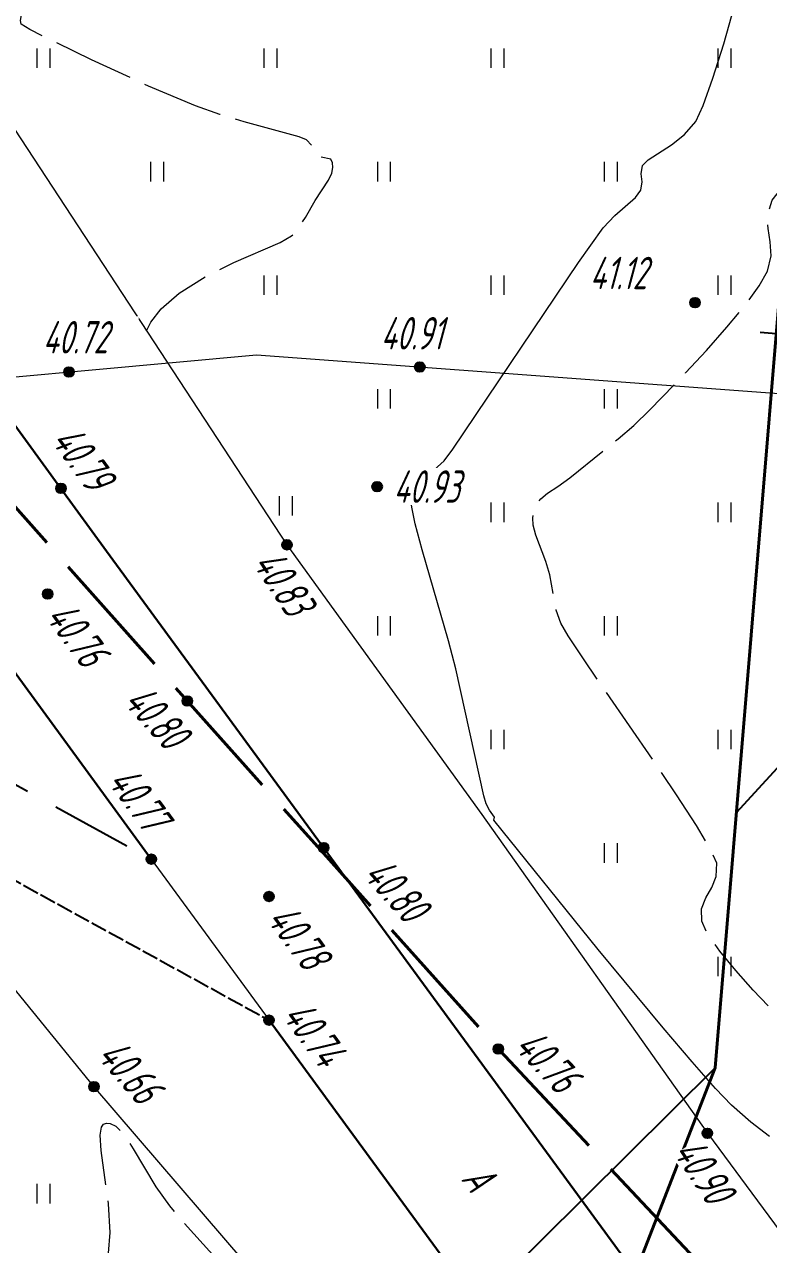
# Model space of a CAD drawing. Extents: x 2208637 to 2213412, y 575334 to 577367.
# Drawn here: x 2211208.4 to 2211231.36, y 576819.73 to 576857.34 of the extents above; entities that cross this region are included whole.
import ezdxf
from ezdxf.enums import TextEntityAlignment as Align

# ---------------------------------------------------------------- set-up
doc = ezdxf.new("R2010")
doc.units = 0
doc.header["$LTSCALE"] = 0.5
for name, pattern in [('500_122_1_2', [10, 8, -2]), ('500_193_1_1', [7, 5, -2]), ('500_193_1_2', [1, 1, 0]), ('500_329_3', [6, 5, -1])]:
    doc.linetypes.add(name, pattern=pattern)
doc.layers.get('0').update_dxf_attribs({"lineweight": 25})
for name, color, linetype, lineweight in [('ИИ_ГАЗОПРОВОДЫ', 150, 'Continuous', 25), ('ИИ_ГОРИЗОНТАЛИ_ОСН', 32, 'Continuous', 15), ('ИИ_ДОРОГИ_АД', 7, 'Continuous', 25), ('ИИ_КАБЕЛЯ_СВЯЗИ', 212, 'Continuous', 25), ('ИИ_ОТМЕТКИ', 7, 'Continuous', 25), ('ИИ_ТРАССЫ_КЛС', 5, 'Continuous', 40), ('ИИ_УГОДЬЯ', 7, 'Continuous', 25)]:
    doc.layers.add(name, color=color, linetype=linetype, lineweight=lineweight)
doc.styles.add('GOST 2.304', font='cs_gost2304.shx', dxfattribs={"width": 0.8, "oblique": 15})
doc.linetypes.add('500_132_1', pattern='A,4,[3,Topography.shx,S=2.5,R=0,X=0,Y=0],4,-2', length=10)
doc.linetypes.add('500_187', pattern='A,0,[3,Topography.shx,S=0.5,R=0,X=0,Y=0],-0.5', length=0.5)

# ---------------------------------------------------------------- blocks, each defined once
blk = doc.blocks.new('500_401')
at = {"color": 0, "linetype": 'Continuous', "lineweight": -2}
for points in [[(-0.4, 0), (-0.4, 1.2)], [(0.4, 0), (0.4, 1.2)]]:
    blk.add_lwpolyline(points, dxfattribs=at)
blk = doc.blocks.new('500_330_1')
at = {"linetype": 'Continuous', "lineweight": -2}
h = blk.add_hatch(color=0, dxfattribs=at)
h.dxf.hatch_style = 1
edge = h.paths.add_edge_path()
edge.add_arc((0, 0), 0.3, 0, 360)
at = {"color": 0, "linetype": 'Continuous', "lineweight": -2}
blk.add_circle((0, 0), 0.3, dxfattribs=at)
at = {"color": 0, "linetype": 'Continuous', "lineweight": -2, "style": 'GOST 2.304', "flags": 1}
for tag, p in [('Номер', (-1, -1)), ('Номер_рабочей_станции', (-1, -3.5))]:
    blk.add_attdef(tag, text='', height=2, dxfattribs=at).set_placement(p, align=Align.RIGHT)
at = {"color": 0, "linetype": 'Continuous', "lineweight": -2, "style": 'GOST 2.304'}
blk.add_attdef('Высота', (1, -1), '', height=2, dxfattribs=at)
at = {"color": 0, "linetype": 'Continuous', "lineweight": -2, "style": 'GOST 2.304', "flags": 1}
blk.add_attdef('Код', (0, -3.5), '', height=2, dxfattribs=at)

msp = doc.modelspace()

# ---------------------------------------------------------------- linework, layer by layer
at = {"layer": 'ИИ_ГАЗОПРОВОДЫ', "linetype": '500_122_1_2', "lineweight": 40, "elevation": 629.549, "flags": 128}
msp.add_lwpolyline([(2211183.591, 576876.872), (2211186.516, 576871.351), (2211192.136, 576860.751), (2211194.105, 576858.431), (2211205.965, 576844.89), (2211213.428, 576836.486), (2211217.544, 576831.882), (2211223.02, 576825.757), (2211232.134, 576816.04), (2211236.684, 576811.279), (2211241.977, 576805.703), (2211251.484, 576795.729), (2211263.068, 576783.571), (2211267.382, 576779.049)], dxfattribs=at)
at = {"layer": 'ИИ_ГОРИЗОНТАЛИ_ОСН', "color": 32, "linetype": '500_329_3', "lineweight": 20, "flags": 128}
for points, elevation in [([(2211212.17, 576847.898), (2211212.304, 576848.159), (2211212.62, 576848.568), (2211213.172, 576849.053), (2211213.994, 576849.571), (2211214.862, 576849.998), (2211216.297, 576850.613), (2211216.647, 576850.818), (2211216.897, 576851.11), (2211217.072, 576851.383), (2211217.371, 576851.916), (2211217.782, 576852.536), (2211217.882, 576852.751), (2211217.912, 576852.924), (2211217.906, 576853.074), (2211217.852, 576853.188), (2211217.511, 576853.254), (2211217.403, 576853.388), (2211217.287, 576853.588), (2211217.108, 576853.778), (2211216.878, 576853.871), (2211215.179, 576854.335), (2211214.436, 576854.56), (2211213.684, 576854.824), (2211212.23, 576855.44), (2211210.47, 576856.249), (2211208.971, 576856.975), (2211208.572, 576857.181), (2211208.304, 576857.343), (2211208.278, 576857.456), (2211208.303, 576857.571), (2211208.302, 576857.746), (2211208.133, 576857.938), (2211207.866, 576858.198), (2211207.698, 576858.537), (2211207.783, 576858.884), (2211208.04, 576859.524), (2211209.17, 576862.108), (2211209.441, 576862.823), (2211209.547, 576863.283), (2211209.525, 576863.76), (2211209.438, 576864.168), (2211209.257, 576864.522), (2211208.955, 576864.838), (2211208.566, 576865.019), (2211207.951, 576865.164), (2211207.192, 576865.277), (2211206.371, 576865.366), (2211204.875, 576865.492), (2211204.155, 576865.543), (2211203.489, 576865.57), (2211202.905, 576865.575), (2211202.427, 576865.558), (2211202.08, 576865.52), (2211201.785, 576865.413), (2211201.55, 576865.264), (2211201.333, 576865.15), (2211201.092, 576865.148), (2211200.825, 576865.422), (2211200.286, 576866.108), (2211198.667, 576868.313), (2211196.795, 576870.943), (2211194.531, 576874.193), (2211194.342, 576874.528), (2211194.276, 576874.727), (2211194.259, 576874.94), (2211194.273, 576875.197), (2211194.267, 576875.483), (2211194.189, 576875.788), (2211194.149, 576875.841)], 40.75), ([(2211241.692, 576825.529), (2211241.354, 576825.548), (2211240.892, 576825.545), (2211240.413, 576825.496), (2211239.919, 576825.405), (2211239.409, 576825.278), (2211238.885, 576825.118), (2211238.348, 576824.93), (2211237.787, 576824.641), (2211236.971, 576823.976), (2211236.647, 576823.776), (2211236.368, 576823.685), (2211236.154, 576823.659), (2211235.936, 576823.667), (2211235.732, 576823.708), (2211235.42, 576823.822), (2211235.004, 576824.053), (2211234.501, 576824.419), (2211233.637, 576825.169), (2211233.322, 576825.422), (2211232.716, 576825.817), (2211232.461, 576826.002), (2211232.157, 576826.265), (2211231.415, 576827.009), (2211230.886, 576827.572), (2211230.342, 576828.182), (2211229.851, 576828.779), (2211229.479, 576829.303), (2211229.295, 576829.694), (2211229.293, 576830.082), (2211229.424, 576830.418), (2211229.603, 576830.738), (2211229.743, 576831.08), (2211229.761, 576831.482), (2211229.573, 576831.91), (2211229.135, 576832.643), (2211228.518, 576833.592), (2211227.79, 576834.669), (2211225.647, 576837.783), (2211225.178, 576838.489), (2211224.949, 576838.881), (2211224.809, 576839.282), (2211224.613, 576840.377), (2211224.485, 576840.782), (2211224.176, 576841.596), (2211224.101, 576841.906), (2211224.086, 576842.127), (2211224.101, 576842.266), (2211224.144, 576842.413), (2211224.209, 576842.552), (2211224.333, 576842.718), (2211224.543, 576842.891), (2211224.861, 576843.096), (2211225.223, 576843.367), (2211226.716, 576844.564), (2211227.196, 576844.98), (2211227.696, 576845.455), (2211228.799, 576846.595), (2211229.443, 576847.292), (2211230.073, 576848.006), (2211230.634, 576848.684), (2211231.071, 576849.276), (2211231.328, 576849.729), (2211231.435, 576850.209), (2211231.408, 576850.64), (2211231.34, 576851.05), (2211231.327, 576851.466), (2211231.464, 576851.917), (2211231.775, 576852.31), (2211232.307, 576852.785), (2211232.978, 576853.309), (2211234.416, 576854.363), (2211235.022, 576854.824), (2211235.444, 576855.196), (2211235.831, 576855.662), (2211236.416, 576856.565), (2211236.601, 576856.833), (2211236.728, 576856.972), (2211236.848, 576857.043), (2211236.912, 576857.053), (2211237.036, 576857.032), (2211237.211, 576856.931), (2211237.439, 576856.76), (2211237.744, 576856.69), (2211237.944, 576856.813), (2211238.154, 576857.053), (2211238.376, 576857.38), (2211238.867, 576858.179), (2211239.063, 576858.53), (2211240.411, 576861.3), (2211240.876, 576862.206), (2211241.386, 576863.148), (2211241.94, 576864.099), (2211242.536, 576865.042), (2211243.159, 576865.961), (2211243.779, 576866.835), (2211245.703, 576869.441), (2211245.907, 576869.763), (2211246.096, 576870.186), (2211246.271, 576870.754)], 41.25), ([(2211176.895, 576835.36), (2211177.285, 576835.149), (2211179.518, 576834.007), (2211180.441, 576833.557), (2211181.122, 576833.247), (2211181.474, 576833.12), (2211181.782, 576833.115), (2211182.031, 576833.174), (2211185.128, 576834.226), (2211185.998, 576834.503), (2211186.826, 576834.743), (2211188.263, 576835.086), (2211189.535, 576835.433), (2211190.081, 576835.509), (2211190.471, 576835.475), (2211190.735, 576835.379), (2211190.898, 576835.275), (2211191.043, 576835.136), (2211191.137, 576834.965), (2211191.188, 576834.657), (2211191.132, 576834.168), (2211190.779, 576832.725), (2211190.725, 576832.129), (2211190.777, 576831.701), (2211190.872, 576831.43), (2211191, 576831.214), (2211191.17, 576831.023), (2211191.541, 576830.705), (2211192.215, 576830.233), (2211193.277, 576829.596), (2211194.485, 576828.945), (2211195.741, 576828.323), (2211196.941, 576827.771), (2211197.985, 576827.33), (2211198.64, 576827.086), (2211198.992, 576826.979), (2211199.148, 576826.95), (2211199.293, 576826.961), (2211199.457, 576827.005), (2211199.663, 576827.116), (2211199.894, 576827.328), (2211200.186, 576827.654), (2211200.576, 576827.995), (2211200.945, 576828.292), (2211201.889, 576829.112), (2211202.381, 576829.468), (2211202.748, 576829.652), (2211202.994, 576829.704), (2211203.139, 576829.687), (2211203.204, 576829.661), (2211203.258, 576829.624), (2211203.361, 576829.497), (2211203.502, 576829.186), (2211203.663, 576828.59), (2211203.812, 576827.637), (2211203.894, 576826.569), (2211203.898, 576825.506), (2211203.814, 576824.57), (2211203.63, 576823.883), (2211203.231, 576823.325), (2211202.664, 576822.868), (2211202.035, 576822.499), (2211201.102, 576822.022), (2211200.936, 576821.908), (2211200.886, 576821.843), (2211200.891, 576821.771), (2211200.936, 576821.702), (2211201.058, 576821.624), (2211201.677, 576821.445), (2211202.068, 576821.284), (2211202.367, 576821.054), (2211203.383, 576820.141), (2211204.043, 576819.587), (2211204.767, 576819.053), (2211205.525, 576818.606), (2211206.289, 576818.308), (2211207.035, 576818.128), (2211207.752, 576818), (2211208.433, 576817.942), (2211209.072, 576817.969), (2211209.661, 576818.098), (2211210.092, 576818.287), (2211210.389, 576818.483), (2211210.663, 576818.731), (2211210.745, 576818.828), (2211210.875, 576819.055), (2211210.998, 576819.464), (2211211.052, 576820.105), (2211210.997, 576820.985), (2211210.768, 576822.633), (2211210.739, 576823.108), (2211210.777, 576823.348), (2211210.839, 576823.441), (2211210.94, 576823.476), (2211211.053, 576823.467), (2211211.223, 576823.378), (2211211.454, 576823.136), (2211211.758, 576822.683), (2211212.457, 576821.515), (2211212.875, 576820.925), (2211213.298, 576820.428), (2211215.203, 576818.322), (2211215.873, 576817.545), (2211216.471, 576816.794), (2211216.944, 576816.109), (2211217.24, 576815.528), (2211217.412, 576814.832), (2211217.456, 576814.139), (2211217.419, 576813.481), (2211217.304, 576812.401), (2211217.322, 576812.042), (2211217.422, 576811.681), (2211217.534, 576811.402), (2211217.688, 576811.142), (2211217.91, 576810.838), (2211218.227, 576810.521), (2211219.691, 576809.348), (2211220.046, 576808.994), (2211220.297, 576808.598), (2211220.593, 576807.89), (2211220.801, 576807.601), (2211221.053, 576807.406), (2211221.548, 576807.209), (2211221.85, 576807.058), (2211222.362, 576806.711), (2211224.118, 576805.411), (2211224.296, 576805.262), (2211224.368, 576805.009), (2211225.098, 576804.76), (2211225.433, 576804.588), (2211225.772, 576804.308), (2211226.22, 576803.874), (2211227.167, 576802.886), (2211227.28, 576802.862), (2211227.624, 576802.846), (2211227.684, 576802.789), (2211234.173, 576793.088)], 40.75)]:
    msp.add_lwpolyline(points, dxfattribs=dict(at, elevation=elevation))
at = {"layer": 'ИИ_ГОРИЗОНТАЛИ_ОСН', "elevation": 41, "flags": 128}
msp.add_lwpolyline([(2211231.385, 576823.061), (2211230.807, 576823.507), (2211230.215, 576824.023), (2211229.722, 576824.538), (2211228.997, 576825.361), (2211228.108, 576826.407), (2211226.103, 576828.827), (2211222.88, 576832.81), (2211222.905, 576832.908), (2211222.747, 576833.123), (2211222.643, 576833.311), (2211222.576, 576833.559), (2211221.708, 576837.48), (2211221.485, 576838.335), (2211220.668, 576841.149), (2211220.458, 576841.947), (2211220.349, 576842.457), (2211220.315, 576842.743), (2211220.317, 576842.88), (2211220.352, 576843.004), (2211220.416, 576843.129), (2211220.539, 576843.276), (2211220.746, 576843.427), (2211221.044, 576843.614), (2211221.354, 576843.89), (2211221.613, 576844.242), (2211225.498, 576849.996), (2211226.257, 576851.073), (2211226.616, 576851.446), (2211227.249, 576852), (2211227.422, 576852.225), (2211227.461, 576852.49), (2211227.423, 576852.733), (2211227.469, 576852.991), (2211227.648, 576853.166), (2211228.363, 576853.622), (2211228.767, 576853.941), (2211229.113, 576854.345), (2211229.342, 576854.84), (2211229.64, 576855.679), (2211229.973, 576856.742), (2211230.309, 576857.912)], dxfattribs=at)
at = {"layer": 'ИИ_ДОРОГИ_АД', "lineweight": 30, "flags": 128}
for points in [[(2211184.981, 576876.736), (2211192.76, 576866.057), (2211201.01, 576854.734), (2211209.531, 576843.037), (2211210.937, 576841.107), (2211230.187, 576814.829)], [(2211180.753, 576874.896), (2211181.077, 576874.452), (2211189.139, 576863.386), (2211197.317, 576852.161), (2211207.303, 576838.453), (2211212.316, 576831.61)], [(2211215.951, 576826.647), (2211215.951, 576826.647), (2211226.051, 576812.859)]]:
    msp.add_lwpolyline(points, dxfattribs=at)
at = {"layer": 'ИИ_ДОРОГИ_АД', "lineweight": 20, "flags": 128}
for points in [[(2211192.956, 576875.958), (2211206.53, 576856.49), (2211216.503, 576841.299), (2211222.51, 576832.99), (2211229.471, 576823.163), (2211233.079, 576818.289)], [(2211224.193, 576808.028), (2211221.259, 576812.138), (2211210.55, 576824.6), (2211203.14, 576833.683)]]:
    msp.add_lwpolyline(points, dxfattribs=at)
at = {"layer": 'ИИ_ДОРОГИ_АД', "color": 7, "linetype": '500_193_1_1', "flags": 128}
msp.add_lwpolyline([(2211178.245, 576849.194), (2211184.662, 576846.175), (2211194.936, 576841.155), (2211199.125, 576838.854), (2211212.316, 576831.61)], dxfattribs=at)
at = {"layer": 'ИИ_ДОРОГИ_АД', "color": 7, "linetype": '500_193_1_2', "flags": 128}
msp.add_lwpolyline([(2211177.977, 576846.447), (2211183.538, 576843.831), (2211193.739, 576838.846), (2211203.14, 576833.683), (2211215.951, 576826.647)], dxfattribs=at)
at = {"layer": 'ИИ_ДОРОГИ_АД', "color": 7, "linetype": '500_187', "lineweight": 20, "flags": 128}
msp.add_lwpolyline([(2211212.316, 576831.61), (2211215.951, 576826.647)], dxfattribs=at)
at = {"layer": 'ИИ_КАБЕЛЯ_СВЯЗИ', "linetype": '500_132_1', "lineweight": 20, "elevation": -0.615, "flags": 128}
msp.add_lwpolyline([(2211177.709, 576843.707), (2211215.565, 576847.15), (2211278.07, 576842.53)], dxfattribs=at)
at = {"layer": 'ИИ_ТРАССЫ_КЛС', "lineweight": 25}
msp.add_line((2211232.092, 576847.756), (2211231.095, 576847.838), dxfattribs=at)
at = {"layer": 'ИИ_ТРАССЫ_КЛС', "flags": 128}
msp.add_lwpolyline([(2211233.604, 576871.99), (2211229.714, 576825.179), (2211222.268, 576806.065), (2211215.123, 576793.842), (2211206.075, 576781.299), (2211202.671, 576777.573), (2211194.772, 576776.058), (2211171.669, 576756.486), (2211163.733, 576745.007), (2211155.529, 576731.079), (2211148.193, 576717.191), (2211140.533, 576701.223)], dxfattribs=at)
at = {"layer": 'ИИ_ТРАССЫ_КЛС', "lineweight": 25, "flags": 128}
for points in [[(2211230.367, 576833.045), (2211233.229, 576836.164), (2211306.851, 576836.164)], [(2211229.714, 576825.179), (2211214.905, 576810.5), (2211205.334, 576810.5)]]:
    msp.add_lwpolyline(points, dxfattribs=at)

# ---------------------------------------------------------------- block references
at = {"layer": 'ИИ_УГОДЬЯ', "lineweight": 20, "xscale": 0.5, "yscale": 0.5, "zscale": 0.5}
for p in [(2211209, 576856), (2211216, 576856), (2211223, 576856), (2211230, 576856), (2211212.5, 576852.5), (2211219.5, 576852.5), (2211226.5, 576852.5), (2211216, 576849), (2211223, 576849), (2211230, 576849), (2211219.5, 576845.5), (2211226.5, 576845.5), (2211216.468, 576842.2), (2211223, 576842), (2211230, 576842), (2211219.5, 576838.5), (2211226.5, 576838.5), (2211223, 576835), (2211230, 576835), (2211226.5, 576831.5), (2211230, 576828), (2211209, 576821)]:
    msp.add_blockref('500_401', p, dxfattribs=at)

# ---------------------------------------------------------------- next in the draw order: wipeouts: each hides what was drawn before it
at = {"lineweight": 0}
for points, layer in [([(2211221.82, 576821.663), (2211222.232, 576821.097), (2211223.153, 576821.768), (2211222.741, 576822.334)], 'ИИ_ДОРОГИ_АД'), ([(2211225.958, 576849.106), (2211228.423, 576849.106), (2211228.423, 576850.324), (2211225.958, 576850.324)], 'ИИ_ОТМЕТКИ'), ([(2211209.081, 576847.126), (2211211.925, 576847.126), (2211211.925, 576848.343), (2211209.081, 576848.343)], 'ИИ_ОТМЕТКИ'), ([(2211219.506, 576847.249), (2211222.147, 576847.249), (2211222.147, 576848.389), (2211219.506, 576848.389)], 'ИИ_ОТМЕТКИ'), ([(2211209.206, 576844.376), (2211210.867, 576842.096), (2211211.788, 576842.768), (2211210.127, 576845.048)], 'ИИ_ОТМЕТКИ'), ([(2211219.901, 576842.524), (2211222.702, 576842.524), (2211222.702, 576843.664), (2211219.901, 576843.664)], 'ИИ_ОТМЕТКИ'), ([(2211215.416, 576840.594), (2211216.953, 576838.253), (2211217.906, 576838.879), (2211216.369, 576841.22)], 'ИИ_ОТМЕТКИ'), ([(2211211.446, 576836.306), (2211213.313, 576834.218), (2211214.163, 576834.978), (2211212.296, 576837.066)], 'ИИ_ОТМЕТКИ'), ([(2211218.833, 576830.97), (2211220.7, 576828.882), (2211221.55, 576829.641), (2211219.683, 576831.73)], 'ИИ_ОТМЕТКИ'), ([(2211216.332, 576826.646), (2211217.915, 576824.484), (2211218.835, 576825.158), (2211217.251, 576827.32)], 'ИИ_ОТМЕТКИ'), ([(2211223.499, 576825.669), (2211225.374, 576823.67), (2211226.248, 576824.489), (2211224.373, 576826.488)], 'ИИ_ОТМЕТКИ'), ([(2211210.624, 576825.399), (2211212.397, 576823.335), (2211213.306, 576824.116), (2211211.533, 576826.18)], 'ИИ_ОТМЕТКИ'), ([(2211228.385, 576822.459), (2211229.922, 576820.117), (2211230.875, 576820.743), (2211229.338, 576823.085)], 'ИИ_ОТМЕТКИ')]:
    msp.add_wipeout(points, dxfattribs=at).dxf.layer = layer

# ---------------------------------------------------------------- next in the draw order: block references
at = {"layer": 'ИИ_ОТМЕТКИ'}
ref = msp.add_blockref('500_330_1', (2211229.09, 576848.763, 41.116), dxfattribs=dict(at, xscale=0.5, yscale=0.5, zscale=0.5))
ref.add_attrib('Высота', '41.12', (2211225.841, 576849.176), dxfattribs={"layer": '0', "color": 0, "linetype": 'Continuous', "lineweight": -2, "height": 1, "style": 'GOST 2.304', "oblique": 15, "width": 0.8})
ref = msp.add_blockref('500_330_1', (2211220.601, 576846.778, 40.908), dxfattribs=dict(at, xscale=0.5, yscale=0.5, zscale=0.5))
ref.add_attrib('Высота', '40.91', (2211219.39, 576847.319), dxfattribs={"layer": '0', "color": 0, "linetype": 'Continuous', "lineweight": -2, "height": 1, "style": 'GOST 2.304', "oblique": 15, "width": 0.8})
ref = msp.add_blockref('500_330_1', (2211209.777, 576846.624, 40.721), dxfattribs=dict(at, xscale=0.5, yscale=0.5, zscale=0.5))
ref.add_attrib('Высота', '40.72', (2211208.964, 576847.196), dxfattribs={"layer": '0', "color": 0, "linetype": 'Continuous', "lineweight": -2, "height": 1, "style": 'GOST 2.304', "oblique": 15, "width": 0.8})
ref = msp.add_blockref('500_330_1', (2211209.531, 576843.037, 40.786), dxfattribs=dict(at, xscale=0.5, yscale=0.5, zscale=0.5, rotation=306.0738231355654))
ref.add_attrib('Высота', '40.79', (2211209.193, 576844.512, -0.074), dxfattribs={"layer": '0', "color": 0, "linetype": 'Continuous', "lineweight": -2, "height": 1, "rotation": 306.0738, "style": 'GOST 2.304', "oblique": 15, "width": 0.8})
ref = msp.add_blockref('500_330_1', (2211219.284, 576843.094, 40.931), dxfattribs=dict(at, xscale=0.5, yscale=0.5, zscale=0.5))
ref.add_attrib('Высота', '40.93', (2211219.784, 576842.594, -27.287), dxfattribs={"layer": '0', "color": 0, "linetype": 'Continuous', "lineweight": -2, "height": 1, "style": 'GOST 2.304', "oblique": 15, "width": 0.8})
ref = msp.add_blockref('500_330_1', (2211216.503, 576841.299, 40.83), dxfattribs=dict(at, xscale=0.5, yscale=0.5, zscale=0.5, rotation=303.2841712126424))
ref.add_attrib('Высота', '40.83', (2211215.411, 576840.731, -40.56), dxfattribs={"layer": '0', "color": 0, "linetype": 'Continuous', "lineweight": -2, "height": 1, "rotation": 303.2842, "style": 'GOST 2.304', "oblique": 15, "width": 0.8})
ref = msp.add_blockref('500_330_1', (2211215.951, 576826.647, 40.741), dxfattribs=dict(at, xscale=0.5, yscale=0.5, zscale=0.5, rotation=306.2237360591501))
ref.add_attrib('Высота', '40.74', (2211216.319, 576826.782), dxfattribs={"layer": '0', "color": 0, "linetype": 'Continuous', "lineweight": -2, "height": 1, "rotation": 306.2237, "style": 'GOST 2.304', "oblique": 15, "width": 0.8})
ref = msp.add_blockref('500_330_1', (2211223.02, 576825.757, 40.764), dxfattribs=dict(at, xscale=0.5, yscale=0.5, zscale=0.5, rotation=313.1670490364344))
ref.add_attrib('Высота', '40.76', (2211223.47, 576825.802), dxfattribs={"layer": '0', "color": 0, "linetype": 'Continuous', "lineweight": -2, "height": 1, "rotation": 313.167, "style": 'GOST 2.304', "oblique": 15, "width": 0.8})
ref = msp.add_blockref('500_330_1', (2211210.55, 576824.6, 40.66), dxfattribs=dict(at, xscale=0.5, yscale=0.5, zscale=0.5, rotation=310.6723993662533))
ref.add_attrib('Высота', '40.66', (2211210.601, 576825.534), dxfattribs={"layer": '0', "color": 0, "linetype": 'Continuous', "lineweight": -2, "height": 1, "rotation": 310.6724, "style": 'GOST 2.304', "oblique": 15, "width": 0.8})
ref = msp.add_blockref('500_330_1', (2211229.471, 576823.163, 40.904), dxfattribs=dict(at, xscale=0.5, yscale=0.5, zscale=0.5, rotation=303.2841712126424))
ref.add_attrib('Высота', '40.90', (2211228.379, 576822.595, -40.56), dxfattribs={"layer": '0', "color": 0, "linetype": 'Continuous', "lineweight": -2, "height": 1, "rotation": 303.2842, "style": 'GOST 2.304', "oblique": 15, "width": 0.8})

# ---------------------------------------------------------------- next in the draw order: texts
at = {"layer": 'ИИ_ДОРОГИ_АД', "ltscale": 0.5, "style": 'GOST 2.304', "oblique": 15, "width": 0.8}
msp.add_text('А', height=1, rotation=306.0738, dxfattribs=at).set_placement((2211221.847, 576821.744, -88.25))

# ---------------------------------------------------------------- next in the draw order: wipeouts: each hides what was drawn before it
at = {"lineweight": 0}
for points in [[(2211209.027, 576838.945), (2211210.653, 576836.738), (2211211.617, 576837.449), (2211209.991, 576839.656)], [(2211210.944, 576833.87), (2211212.623, 576831.578), (2211213.543, 576832.251), (2211211.864, 576834.543)], [(2211215.855, 576829.624), (2211217.528, 576827.353), (2211218.446, 576828.029), (2211216.773, 576830.3)]]:
    msp.add_wipeout(points, dxfattribs=at).dxf.layer = 'ИИ_ОТМЕТКИ'

# ---------------------------------------------------------------- next in the draw order: block references
at = {"layer": 'ИИ_ОТМЕТКИ'}
ref = msp.add_blockref('500_330_1', (2211209.12, 576839.78, 40.76), dxfattribs=dict(at, xscale=0.5, yscale=0.5, zscale=0.5, rotation=306.3744145757133))
ref.add_attrib('Высота', '40.76', (2211209.014, 576839.081, 40.76), dxfattribs={"layer": '0', "color": 0, "linetype": 'Continuous', "lineweight": -2, "height": 1, "rotation": 306.3744, "style": 'GOST 2.304', "oblique": 15, "width": 0.8})
ref = msp.add_blockref('500_330_1', (2211213.428, 576836.486, 40.796), dxfattribs=dict(at, xscale=0.4999999999999999, yscale=0.4999999999999999, zscale=0.4999999999999999, rotation=311.796631724243))
ref.add_attrib('Высота', '40.80', (2211211.42, 576836.44), dxfattribs={"layer": '0', "color": 0, "linetype": 'Continuous', "lineweight": -2, "height": 1, "rotation": 311.7966, "style": 'GOST 2.304', "oblique": 15, "width": 0.8})
ref = msp.add_blockref('500_330_1', (2211212.316, 576831.61, 40.765), dxfattribs=dict(at, xscale=0.5, yscale=0.5, zscale=0.5, rotation=306.2237360591501))
ref.add_attrib('Высота', '40.77', (2211210.932, 576834.005), dxfattribs={"layer": '0', "color": 0, "linetype": 'Continuous', "lineweight": -2, "height": 1, "rotation": 306.2237, "style": 'GOST 2.304', "oblique": 15, "width": 0.8})
ref = msp.add_blockref('500_330_1', (2211217.635, 576831.963, 40.804), dxfattribs=dict(at, xscale=0.5, yscale=0.5, zscale=0.5, rotation=311.7966317233103))
ref.add_attrib('Высота', '40.80', (2211218.807, 576831.104, 0.001), dxfattribs={"layer": '0', "color": 0, "linetype": 'Continuous', "lineweight": -2, "height": 1, "rotation": 311.7966, "style": 'GOST 2.304', "oblique": 15, "width": 0.8})
ref = msp.add_blockref('500_330_1', (2211215.948, 576830.459, 40.779), dxfattribs=dict(at, xscale=0.5, yscale=0.5, zscale=0.5, rotation=306.3744145757133))
ref.add_attrib('Высота', '40.78', (2211215.842, 576829.76, 40.733), dxfattribs={"layer": '0', "color": 0, "linetype": 'Continuous', "lineweight": -2, "height": 1, "rotation": 306.3744, "style": 'GOST 2.304', "oblique": 15, "width": 0.8})

doc.saveas('drawing.dxf')
